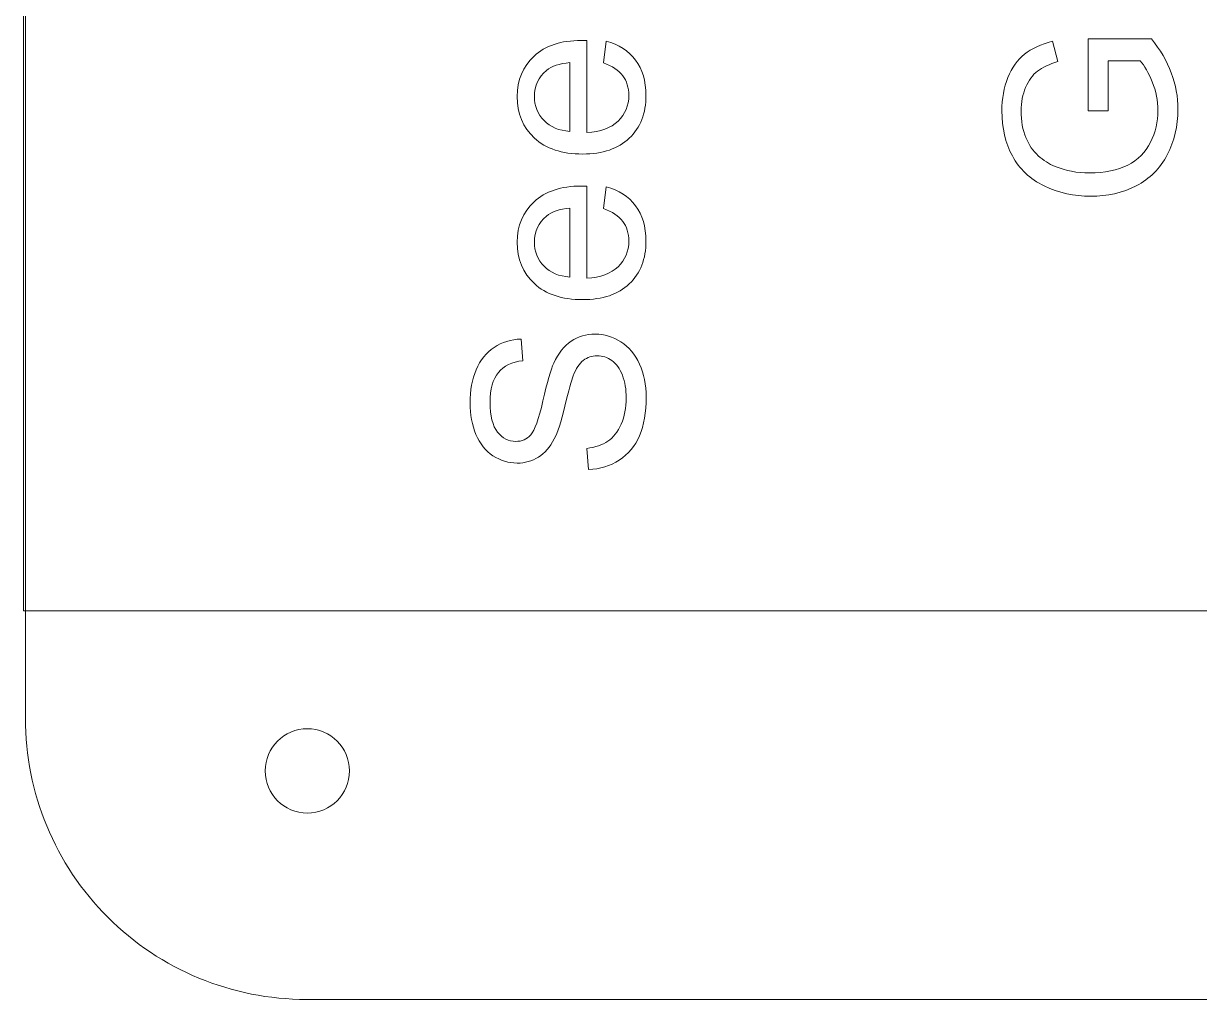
# Model space of a CAD drawing. Header units: millimetres. Extents: x 323 to 983, y 59 to 560.
# Drawn here: x 683 to 724.83, y 59.73 to 94.44 of the extents above; entities that cross this region are included whole.
import ezdxf

# ---------------------------------------------------------------- set-up
doc = ezdxf.new("R2010")
doc.units = ezdxf.units.MM
doc.header["$MEASUREMENT"] = 0
doc.layers.add('layer 1', color=7, linetype='Continuous')

msp = doc.modelspace()

# ---------------------------------------------------------------- linework, layer by layer
at = {"layer": 'layer 1', "color": 142, "lineweight": 9}
for points, knots in [([(693.0607, 559.7357), (693.0607, 559.7357), (973.0607, 559.7357), (973.0607, 559.7357), (973.0607, 559.7357), (975.7112, 559.7374), (978.2538, 558.6861), (980.1292, 556.8131), (980.1292, 556.8131), (982.0045, 554.9401), (983.0591, 552.3862), (983.0607, 549.7357), (983.0607, 549.7357), (983.0607, 549.7357), (983.0607, 69.7357), (983.0607, 69.7357), (983.0607, 69.7357), (983.0624, 67.0852), (982.0111, 64.5426), (980.1381, 62.6672), (980.1381, 62.6672), (978.2651, 60.7919), (975.7112, 59.7374), (973.0607, 59.7357), (973.0607, 59.7357), (973.0607, 59.7357), (693.0607, 59.7357), (693.0607, 59.7357), (693.0607, 59.7357), (690.4102, 59.734), (687.8677, 60.7853), (685.9923, 62.6583), (685.9923, 62.6583), (684.1169, 64.5313), (683.0624, 67.0852), (683.0607, 69.7357), (683.0607, 69.7357), (683.0607, 69.7357), (683.0607, 549.7357), (683.0607, 549.7357), (683.0607, 549.7357), (683.0591, 552.3862), (684.1104, 554.9288), (685.9833, 556.8041), (685.9833, 556.8041), (687.8563, 558.6795), (690.4102, 559.734), (693.0607, 559.7357)], [0, 0, 0, 0, 0.0833333, 0.0833333, 0.0833333, 0.0833333, 0.1666667, 0.1666667, 0.1666667, 0.1666667, 0.25, 0.25, 0.25, 0.25, 0.3333333, 0.3333333, 0.3333333, 0.3333333, 0.4166667, 0.4166667, 0.4166667, 0.4166667, 0.5, 0.5, 0.5, 0.5, 0.5833333, 0.5833333, 0.5833333, 0.5833333, 0.6666667, 0.6666667, 0.6666667, 0.6666667, 0.75, 0.75, 0.75, 0.75, 0.8333333, 0.8333333, 0.8333333, 0.8333333, 0.9166667, 0.9166667, 0.9166667, 0.9166667, 1, 1, 1, 1]), ([(693.0929, 69.3629), (692.2645, 69.3629), (691.5929, 68.6913), (691.5929, 67.8629), (691.5929, 67.8629), (691.5929, 67.0345), (692.2645, 66.3629), (693.0929, 66.3629), (693.0929, 66.3629), (693.9213, 66.3629), (694.5929, 67.0345), (694.5929, 67.8629), (694.5929, 67.8629), (694.5929, 68.6913), (693.9213, 69.3629), (693.0929, 69.3629)], [0, 0, 0, 0, 0.25, 0.25, 0.25, 0.25, 0.5, 0.5, 0.5, 0.5, 0.75, 0.75, 0.75, 0.75, 1, 1, 1, 1]), ([(693.0929, 69.3629), (692.2645, 69.3629), (691.5929, 68.6913), (691.5929, 67.8629), (691.5929, 67.8629), (691.5929, 67.0345), (692.2645, 66.3629), (693.0929, 66.3629), (693.0929, 66.3629), (693.9213, 66.3629), (694.5929, 67.0345), (694.5929, 67.8629), (694.5929, 67.8629), (694.5929, 68.6913), (693.9213, 69.3629), (693.0929, 69.3629)], [0, 0, 0, 0, 0.25, 0.25, 0.25, 0.25, 0.5, 0.5, 0.5, 0.5, 0.75, 0.75, 0.75, 0.75, 1, 1, 1, 1]), ([(693.0929, 69.3629), (692.2645, 69.3629), (691.5929, 68.6913), (691.5929, 67.8629), (691.5929, 67.8629), (691.5929, 67.0345), (692.2645, 66.3629), (693.0929, 66.3629), (693.0929, 66.3629), (693.9213, 66.3629), (694.5929, 67.0345), (694.5929, 67.8629), (694.5929, 67.8629), (694.5929, 68.6913), (693.9213, 69.3629), (693.0929, 69.3629)], [0, 0, 0, 0, 0.25, 0.25, 0.25, 0.25, 0.5, 0.5, 0.5, 0.5, 0.75, 0.75, 0.75, 0.75, 1, 1, 1, 1]), ([(693.0929, 69.3629), (692.2645, 69.3629), (691.5929, 68.6913), (691.5929, 67.8629), (691.5929, 67.8629), (691.5929, 67.0345), (692.2645, 66.3629), (693.0929, 66.3629), (693.0929, 66.3629), (693.9213, 66.3629), (694.5929, 67.0345), (694.5929, 67.8629), (694.5929, 67.8629), (694.5929, 68.6913), (693.9213, 69.3629), (693.0929, 69.3629)], [0, 0, 0, 0, 0.25, 0.25, 0.25, 0.25, 0.5, 0.5, 0.5, 0.5, 0.75, 0.75, 0.75, 0.75, 1, 1, 1, 1]), ([(693.0929, 69.3629), (692.2645, 69.3629), (691.5929, 68.6913), (691.5929, 67.8629), (691.5929, 67.8629), (691.5929, 67.0345), (692.2645, 66.3629), (693.0929, 66.3629), (693.0929, 66.3629), (693.9213, 66.3629), (694.5929, 67.0345), (694.5929, 67.8629), (694.5929, 67.8629), (694.5929, 68.6913), (693.9213, 69.3629), (693.0929, 69.3629)], [0, 0, 0, 0, 0.25, 0.25, 0.25, 0.25, 0.5, 0.5, 0.5, 0.5, 0.75, 0.75, 0.75, 0.75, 1, 1, 1, 1]), ([(693.0929, 69.3629), (692.2645, 69.3629), (691.5929, 68.6913), (691.5929, 67.8629), (691.5929, 67.8629), (691.5929, 67.0345), (692.2645, 66.3629), (693.0929, 66.3629), (693.0929, 66.3629), (693.9213, 66.3629), (694.5929, 67.0345), (694.5929, 67.8629), (694.5929, 67.8629), (694.5929, 68.6913), (693.9213, 69.3629), (693.0929, 69.3629)], [0, 0, 0, 0, 0.25, 0.25, 0.25, 0.25, 0.5, 0.5, 0.5, 0.5, 0.75, 0.75, 0.75, 0.75, 1, 1, 1, 1]), ([(693.0929, 69.3629), (692.2645, 69.3629), (691.5929, 68.6913), (691.5929, 67.8629), (691.5929, 67.8629), (691.5929, 67.0345), (692.2645, 66.3629), (693.0929, 66.3629), (693.0929, 66.3629), (693.9213, 66.3629), (694.5929, 67.0345), (694.5929, 67.8629), (694.5929, 67.8629), (694.5929, 68.6913), (693.9213, 69.3629), (693.0929, 69.3629)], [0, 0, 0, 0, 0.25, 0.25, 0.25, 0.25, 0.5, 0.5, 0.5, 0.5, 0.75, 0.75, 0.75, 0.75, 1, 1, 1, 1]), ([(693.0929, 69.3629), (692.2645, 69.3629), (691.5929, 68.6913), (691.5929, 67.8629), (691.5929, 67.8629), (691.5929, 67.0345), (692.2645, 66.3629), (693.0929, 66.3629), (693.0929, 66.3629), (693.9213, 66.3629), (694.5929, 67.0345), (694.5929, 67.8629), (694.5929, 67.8629), (694.5929, 68.6913), (693.9213, 69.3629), (693.0929, 69.3629)], [0, 0, 0, 0, 0.25, 0.25, 0.25, 0.25, 0.5, 0.5, 0.5, 0.5, 0.75, 0.75, 0.75, 0.75, 1, 1, 1, 1]), ([(693.0929, 69.3629), (692.2645, 69.3629), (691.5929, 68.6913), (691.5929, 67.8629), (691.5929, 67.8629), (691.5929, 67.0345), (692.2645, 66.3629), (693.0929, 66.3629), (693.0929, 66.3629), (693.9213, 66.3629), (694.5929, 67.0345), (694.5929, 67.8629), (694.5929, 67.8629), (694.5929, 68.6913), (693.9213, 69.3629), (693.0929, 69.3629)], [0, 0, 0, 0, 0.25, 0.25, 0.25, 0.25, 0.5, 0.5, 0.5, 0.5, 0.75, 0.75, 0.75, 0.75, 1, 1, 1, 1]), ([(693.0929, 69.3629), (692.2645, 69.3629), (691.5929, 68.6913), (691.5929, 67.8629), (691.5929, 67.8629), (691.5929, 67.0345), (692.2645, 66.3629), (693.0929, 66.3629), (693.0929, 66.3629), (693.9213, 66.3629), (694.5929, 67.0345), (694.5929, 67.8629), (694.5929, 67.8629), (694.5929, 68.6913), (693.9213, 69.3629), (693.0929, 69.3629)], [0, 0, 0, 0, 0.25, 0.25, 0.25, 0.25, 0.5, 0.5, 0.5, 0.5, 0.75, 0.75, 0.75, 0.75, 1, 1, 1, 1]), ([(693.0929, 69.3629), (692.2645, 69.3629), (691.5929, 68.6913), (691.5929, 67.8629), (691.5929, 67.8629), (691.5929, 67.0345), (692.2645, 66.3629), (693.0929, 66.3629), (693.0929, 66.3629), (693.9213, 66.3629), (694.5929, 67.0345), (694.5929, 67.8629), (694.5929, 67.8629), (694.5929, 68.6913), (693.9213, 69.3629), (693.0929, 69.3629)], [0, 0, 0, 0, 0.25, 0.25, 0.25, 0.25, 0.5, 0.5, 0.5, 0.5, 0.75, 0.75, 0.75, 0.75, 1, 1, 1, 1]), ([(693.0929, 69.3629), (692.2645, 69.3629), (691.5929, 68.6913), (691.5929, 67.8629), (691.5929, 67.8629), (691.5929, 67.0345), (692.2645, 66.3629), (693.0929, 66.3629), (693.0929, 66.3629), (693.9213, 66.3629), (694.5929, 67.0345), (694.5929, 67.8629), (694.5929, 67.8629), (694.5929, 68.6913), (693.9213, 69.3629), (693.0929, 69.3629)], [0, 0, 0, 0, 0.25, 0.25, 0.25, 0.25, 0.5, 0.5, 0.5, 0.5, 0.75, 0.75, 0.75, 0.75, 1, 1, 1, 1]), ([(693.0929, 69.3629), (692.2645, 69.3629), (691.5929, 68.6913), (691.5929, 67.8629), (691.5929, 67.8629), (691.5929, 67.0345), (692.2645, 66.3629), (693.0929, 66.3629), (693.0929, 66.3629), (693.9213, 66.3629), (694.5929, 67.0345), (694.5929, 67.8629), (694.5929, 67.8629), (694.5929, 68.6913), (693.9213, 69.3629), (693.0929, 69.3629)], [0, 0, 0, 0, 0.25, 0.25, 0.25, 0.25, 0.5, 0.5, 0.5, 0.5, 0.75, 0.75, 0.75, 0.75, 1, 1, 1, 1]), ([(693.0929, 69.3629), (692.2645, 69.3629), (691.5929, 68.6913), (691.5929, 67.8629), (691.5929, 67.8629), (691.5929, 67.0345), (692.2645, 66.3629), (693.0929, 66.3629), (693.0929, 66.3629), (693.9213, 66.3629), (694.5929, 67.0345), (694.5929, 67.8629), (694.5929, 67.8629), (694.5929, 68.6913), (693.9213, 69.3629), (693.0929, 69.3629)], [0, 0, 0, 0, 0.25, 0.25, 0.25, 0.25, 0.5, 0.5, 0.5, 0.5, 0.75, 0.75, 0.75, 0.75, 1, 1, 1, 1]), ([(693.0929, 69.3629), (692.2645, 69.3629), (691.5929, 68.6913), (691.5929, 67.8629), (691.5929, 67.8629), (691.5929, 67.0345), (692.2645, 66.3629), (693.0929, 66.3629), (693.0929, 66.3629), (693.9213, 66.3629), (694.5929, 67.0345), (694.5929, 67.8629), (694.5929, 67.8629), (694.5929, 68.6913), (693.9213, 69.3629), (693.0929, 69.3629)], [0, 0, 0, 0, 0.25, 0.25, 0.25, 0.25, 0.5, 0.5, 0.5, 0.5, 0.75, 0.75, 0.75, 0.75, 1, 1, 1, 1]), ([(693.0929, 69.3629), (692.2645, 69.3629), (691.5929, 68.6913), (691.5929, 67.8629), (691.5929, 67.8629), (691.5929, 67.0345), (692.2645, 66.3629), (693.0929, 66.3629), (693.0929, 66.3629), (693.9213, 66.3629), (694.5929, 67.0345), (694.5929, 67.8629), (694.5929, 67.8629), (694.5929, 68.6913), (693.9213, 69.3629), (693.0929, 69.3629)], [0, 0, 0, 0, 0.25, 0.25, 0.25, 0.25, 0.5, 0.5, 0.5, 0.5, 0.75, 0.75, 0.75, 0.75, 1, 1, 1, 1]), ([(693.0929, 69.3629), (692.2645, 69.3629), (691.5929, 68.6913), (691.5929, 67.8629), (691.5929, 67.8629), (691.5929, 67.0345), (692.2645, 66.3629), (693.0929, 66.3629), (693.0929, 66.3629), (693.9213, 66.3629), (694.5929, 67.0345), (694.5929, 67.8629), (694.5929, 67.8629), (694.5929, 68.6913), (693.9213, 69.3629), (693.0929, 69.3629)], [0, 0, 0, 0, 0.25, 0.25, 0.25, 0.25, 0.5, 0.5, 0.5, 0.5, 0.75, 0.75, 0.75, 0.75, 1, 1, 1, 1]), ([(693.0929, 69.3629), (692.2645, 69.3629), (691.5929, 68.6913), (691.5929, 67.8629), (691.5929, 67.8629), (691.5929, 67.0345), (692.2645, 66.3629), (693.0929, 66.3629), (693.0929, 66.3629), (693.9213, 66.3629), (694.5929, 67.0345), (694.5929, 67.8629), (694.5929, 67.8629), (694.5929, 68.6913), (693.9213, 69.3629), (693.0929, 69.3629)], [0, 0, 0, 0, 0.25, 0.25, 0.25, 0.25, 0.5, 0.5, 0.5, 0.5, 0.75, 0.75, 0.75, 0.75, 1, 1, 1, 1]), ([(693.0929, 69.3629), (692.2645, 69.3629), (691.5929, 68.6913), (691.5929, 67.8629), (691.5929, 67.8629), (691.5929, 67.0345), (692.2645, 66.3629), (693.0929, 66.3629), (693.0929, 66.3629), (693.9213, 66.3629), (694.5929, 67.0345), (694.5929, 67.8629), (694.5929, 67.8629), (694.5929, 68.6913), (693.9213, 69.3629), (693.0929, 69.3629)], [0, 0, 0, 0, 0.25, 0.25, 0.25, 0.25, 0.5, 0.5, 0.5, 0.5, 0.75, 0.75, 0.75, 0.75, 1, 1, 1, 1]), ([(693.0929, 69.3629), (692.2645, 69.3629), (691.5929, 68.6913), (691.5929, 67.8629), (691.5929, 67.8629), (691.5929, 67.0345), (692.2645, 66.3629), (693.0929, 66.3629), (693.0929, 66.3629), (693.9213, 66.3629), (694.5929, 67.0345), (694.5929, 67.8629), (694.5929, 67.8629), (694.5929, 68.6913), (693.9213, 69.3629), (693.0929, 69.3629)], [0, 0, 0, 0, 0.25, 0.25, 0.25, 0.25, 0.5, 0.5, 0.5, 0.5, 0.75, 0.75, 0.75, 0.75, 1, 1, 1, 1]), ([(693.0929, 69.3629), (692.2645, 69.3629), (691.5929, 68.6913), (691.5929, 67.8629), (691.5929, 67.8629), (691.5929, 67.0345), (692.2645, 66.3629), (693.0929, 66.3629), (693.0929, 66.3629), (693.9213, 66.3629), (694.5929, 67.0345), (694.5929, 67.8629), (694.5929, 67.8629), (694.5929, 68.6913), (693.9213, 69.3629), (693.0929, 69.3629)], [0, 0, 0, 0, 0.25, 0.25, 0.25, 0.25, 0.5, 0.5, 0.5, 0.5, 0.75, 0.75, 0.75, 0.75, 1, 1, 1, 1])]:
    msp.add_open_spline(points, degree=3, knots=knots, dxfattribs=at)
at = {"layer": 'layer 1', "color": 22, "lineweight": 9}
for points, knots in [([(682.9959, 73.559), (682.9959, 73.559), (749.1958, 73.559), (749.1958, 73.559), (749.1958, 73.559), (749.1958, 73.559), (749.1957, 76.1143), (749.1957, 76.1143), (749.1957, 76.1143), (749.1957, 76.1143), (751.6928, 78.949), (751.6928, 78.949), (751.6928, 78.949), (751.6928, 78.949), (751.6928, 111.5689), (751.6928, 111.5689), (751.6928, 111.5689), (751.6928, 111.5689), (750.0172, 114.4188), (750.0172, 114.4188), (750.0172, 114.4188), (750.0172, 114.4188), (750.0172, 127.2589), (750.0172, 127.2589), (750.0172, 127.2589), (750.0172, 127.2589), (682.9959, 127.2589), (682.9959, 127.2589), (682.9959, 127.2589), (682.9959, 127.2589), (682.9959, 73.559), (682.9959, 73.559)], [0, 0, 0, 0, 0.125, 0.125, 0.125, 0.125, 0.25, 0.25, 0.25, 0.25, 0.375, 0.375, 0.375, 0.375, 0.5, 0.5, 0.5, 0.5, 0.625, 0.625, 0.625, 0.625, 0.75, 0.75, 0.75, 0.75, 0.875, 0.875, 0.875, 0.875, 1, 1, 1, 1]), ([(703.6242, 93.0424), (703.6242, 93.0424), (703.7258, 93.8129), (703.7258, 93.8129), (703.7258, 93.8129), (704.1731, 93.6929), (704.5217, 93.4686), (704.7686, 93.1412), (704.7686, 93.1412), (705.0156, 92.8139), (705.1397, 92.3962), (705.1397, 91.8868), (705.1397, 91.8868), (705.1397, 91.2463), (704.9422, 90.7383), (704.5471, 90.3629), (704.5471, 90.3629), (704.1534, 89.9875), (703.5988, 89.8), (702.8862, 89.8), (702.8862, 89.8), (702.1496, 89.8), (701.5767, 89.989), (701.1703, 90.3685), (701.1703, 90.3685), (700.7624, 90.7481), (700.5592, 91.2406), (700.5592, 91.8459), (700.5592, 91.8459), (700.5592, 92.4315), (700.7582, 92.9099), (701.1576, 93.2809), (701.1576, 93.2809), (701.5569, 93.652), (702.1185, 93.8383), (702.8424, 93.8383), (702.8424, 93.8383), (702.8862, 93.8383), (702.9525, 93.8369), (703.04, 93.8341), (703.04, 93.8341), (703.04, 93.8341), (703.04, 90.5619), (703.04, 90.5619), (703.04, 90.5619), (703.5212, 90.5901), (703.8909, 90.7256), (704.1463, 90.9711), (704.1463, 90.9711), (704.4017, 91.2152), (704.5301, 91.5213), (704.5301, 91.8868), (704.5301, 91.8868), (704.5301, 92.1592), (704.4582, 92.392), (704.3142, 92.5839), (704.3142, 92.5839), (704.1703, 92.7772), (703.9403, 92.9296), (703.6242, 93.0424)], [0, 0, 0, 0, 0.0666667, 0.0666667, 0.0666667, 0.0666667, 0.1333333, 0.1333333, 0.1333333, 0.1333333, 0.2, 0.2, 0.2, 0.2, 0.2666667, 0.2666667, 0.2666667, 0.2666667, 0.3333333, 0.3333333, 0.3333333, 0.3333333, 0.4, 0.4, 0.4, 0.4, 0.4666667, 0.4666667, 0.4666667, 0.4666667, 0.5333333, 0.5333333, 0.5333333, 0.5333333, 0.6, 0.6, 0.6, 0.6, 0.6666667, 0.6666667, 0.6666667, 0.6666667, 0.7333333, 0.7333333, 0.7333333, 0.7333333, 0.8, 0.8, 0.8, 0.8, 0.8666667, 0.8666667, 0.8666667, 0.8666667, 0.9333333, 0.9333333, 0.9333333, 0.9333333, 1, 1, 1, 1]), ([(721.5849, 91.3358), (721.5849, 91.3358), (720.8737, 91.3358), (720.8737, 91.3358), (720.8737, 91.3358), (720.8737, 91.3358), (720.8737, 93.901), (720.8737, 93.901), (720.8737, 93.901), (720.8737, 93.901), (723.1202, 93.901), (723.1202, 93.901), (723.1202, 93.901), (723.4334, 93.5073), (723.6705, 93.1009), (723.8285, 92.6819), (723.8285, 92.6819), (723.9866, 92.2628), (724.0656, 91.8324), (724.0656, 91.3921), (724.0656, 91.3921), (724.0656, 90.7967), (723.9386, 90.2563), (723.6832, 89.7695), (723.6832, 89.7695), (723.4292, 89.2841), (723.0595, 88.9158), (722.5783, 88.6689), (722.5783, 88.6689), (722.0957, 88.4205), (721.5566, 88.2963), (720.9626, 88.2963), (720.9626, 88.2963), (720.3727, 88.2963), (719.8224, 88.4191), (719.3101, 88.666), (719.3101, 88.666), (718.7993, 88.913), (718.4197, 89.2672), (718.1728, 89.73), (718.1728, 89.73), (717.9244, 90.1928), (717.8002, 90.7262), (717.8002, 91.3301), (717.8002, 91.3301), (717.8002, 91.7675), (717.8708, 92.164), (718.0133, 92.5182), (718.0133, 92.5182), (718.1558, 92.8724), (718.3534, 93.1503), (718.606, 93.3507), (718.606, 93.3507), (718.86, 93.5524), (719.1916, 93.7048), (719.5994, 93.8093), (719.5994, 93.8093), (719.5994, 93.8093), (719.797, 93.0854), (719.797, 93.0854), (719.797, 93.0854), (719.4893, 92.9936), (719.2466, 92.8809), (719.0688, 92.7468), (719.0688, 92.7468), (718.8924, 92.6113), (718.7513, 92.4194), (718.6455, 92.1682), (718.6455, 92.1682), (718.5397, 91.9185), (718.486, 91.6405), (718.486, 91.3344), (718.486, 91.3344), (718.486, 90.9689), (718.5425, 90.6528), (718.654, 90.3847), (718.654, 90.3847), (718.7654, 90.118), (718.9122, 89.9035), (719.0956, 89.7385), (719.0956, 89.7385), (719.2777, 89.5748), (719.4781, 89.4478), (719.6954, 89.3575), (719.6954, 89.3575), (720.0721, 89.2037), (720.4785, 89.1261), (720.9174, 89.1261), (720.9174, 89.1261), (721.4593, 89.1261), (721.9122, 89.2192), (722.2777, 89.4041), (722.2777, 89.4041), (722.6418, 89.5903), (722.9127, 89.8612), (723.0891, 90.2154), (723.0891, 90.2154), (723.2655, 90.571), (723.3544, 90.9477), (723.3544, 91.3471), (723.3544, 91.3471), (723.3544, 91.6941), (723.2867, 92.0328), (723.1526, 92.363), (723.1526, 92.363), (723.0171, 92.6932), (722.8746, 92.9429), (722.7208, 93.1136), (722.7208, 93.1136), (722.7208, 93.1136), (721.5849, 93.1136), (721.5849, 93.1136), (721.5849, 93.1136), (721.5849, 93.1136), (721.5849, 91.3358), (721.5849, 91.3358)], [0, 0, 0, 0, 0.0344828, 0.0344828, 0.0344828, 0.0344828, 0.0689655, 0.0689655, 0.0689655, 0.0689655, 0.1034483, 0.1034483, 0.1034483, 0.1034483, 0.137931, 0.137931, 0.137931, 0.137931, 0.1724138, 0.1724138, 0.1724138, 0.1724138, 0.2068966, 0.2068966, 0.2068966, 0.2068966, 0.2413793, 0.2413793, 0.2413793, 0.2413793, 0.2758621, 0.2758621, 0.2758621, 0.2758621, 0.3103448, 0.3103448, 0.3103448, 0.3103448, 0.3448276, 0.3448276, 0.3448276, 0.3448276, 0.3793103, 0.3793103, 0.3793103, 0.3793103, 0.4137931, 0.4137931, 0.4137931, 0.4137931, 0.4482759, 0.4482759, 0.4482759, 0.4482759, 0.4827586, 0.4827586, 0.4827586, 0.4827586, 0.5172414, 0.5172414, 0.5172414, 0.5172414, 0.5517241, 0.5517241, 0.5517241, 0.5517241, 0.5862069, 0.5862069, 0.5862069, 0.5862069, 0.6206897, 0.6206897, 0.6206897, 0.6206897, 0.6551724, 0.6551724, 0.6551724, 0.6551724, 0.6896552, 0.6896552, 0.6896552, 0.6896552, 0.7241379, 0.7241379, 0.7241379, 0.7241379, 0.7586207, 0.7586207, 0.7586207, 0.7586207, 0.7931034, 0.7931034, 0.7931034, 0.7931034, 0.8275862, 0.8275862, 0.8275862, 0.8275862, 0.862069, 0.862069, 0.862069, 0.862069, 0.8965517, 0.8965517, 0.8965517, 0.8965517, 0.9310345, 0.9310345, 0.9310345, 0.9310345, 0.9655172, 0.9655172, 0.9655172, 0.9655172, 1, 1, 1, 1]), ([(702.4304, 90.6042), (702.4304, 90.6042), (702.4304, 93.0509), (702.4304, 93.0509), (702.4304, 93.0509), (702.0607, 93.0184), (701.7841, 92.924), (701.5992, 92.7702), (701.5992, 92.7702), (701.3128, 92.5345), (701.1689, 92.2269), (701.1689, 91.8501), (701.1689, 91.8501), (701.1689, 91.5086), (701.2832, 91.2223), (701.5118, 90.9894), (701.5118, 90.9894), (701.7404, 90.758), (702.0466, 90.6296), (702.4304, 90.6042)], [0, 0, 0, 0, 0.2, 0.2, 0.2, 0.2, 0.4, 0.4, 0.4, 0.4, 0.6, 0.6, 0.6, 0.6, 0.8, 0.8, 0.8, 0.8, 1, 1, 1, 1]), ([(703.6242, 87.8634), (703.6242, 87.8634), (703.7258, 88.6338), (703.7258, 88.6338), (703.7258, 88.6338), (704.1731, 88.5138), (704.5217, 88.2895), (704.7686, 87.9622), (704.7686, 87.9622), (705.0156, 87.6348), (705.1397, 87.2171), (705.1397, 86.7078), (705.1397, 86.7078), (705.1397, 86.0672), (704.9422, 85.5592), (704.5471, 85.1838), (704.5471, 85.1838), (704.1534, 84.8085), (703.5988, 84.6209), (702.8862, 84.6209), (702.8862, 84.6209), (702.1496, 84.6209), (701.5767, 84.81), (701.1703, 85.1894), (701.1703, 85.1894), (700.7624, 85.569), (700.5592, 86.0615), (700.5592, 86.6669), (700.5592, 86.6669), (700.5592, 87.2524), (700.7582, 87.7308), (701.1576, 88.1019), (701.1576, 88.1019), (701.5569, 88.4729), (702.1185, 88.6592), (702.8424, 88.6592), (702.8424, 88.6592), (702.8862, 88.6592), (702.9525, 88.6578), (703.04, 88.655), (703.04, 88.655), (703.04, 88.655), (703.04, 85.3828), (703.04, 85.3828), (703.04, 85.3828), (703.5212, 85.411), (703.8909, 85.5465), (704.1463, 85.792), (704.1463, 85.792), (704.4017, 86.0361), (704.5301, 86.3423), (704.5301, 86.7078), (704.5301, 86.7078), (704.5301, 86.9801), (704.4582, 87.2129), (704.3142, 87.4048), (704.3142, 87.4048), (704.1703, 87.5981), (703.9403, 87.7505), (703.6242, 87.8634)], [0, 0, 0, 0, 0.0666667, 0.0666667, 0.0666667, 0.0666667, 0.1333333, 0.1333333, 0.1333333, 0.1333333, 0.2, 0.2, 0.2, 0.2, 0.2666667, 0.2666667, 0.2666667, 0.2666667, 0.3333333, 0.3333333, 0.3333333, 0.3333333, 0.4, 0.4, 0.4, 0.4, 0.4666667, 0.4666667, 0.4666667, 0.4666667, 0.5333333, 0.5333333, 0.5333333, 0.5333333, 0.6, 0.6, 0.6, 0.6, 0.6666667, 0.6666667, 0.6666667, 0.6666667, 0.7333333, 0.7333333, 0.7333333, 0.7333333, 0.8, 0.8, 0.8, 0.8, 0.8666667, 0.8666667, 0.8666667, 0.8666667, 0.9333333, 0.9333333, 0.9333333, 0.9333333, 1, 1, 1, 1]), ([(702.4304, 85.4251), (702.4304, 85.4251), (702.4304, 87.8719), (702.4304, 87.8719), (702.4304, 87.8719), (702.0607, 87.8394), (701.7841, 87.7449), (701.5992, 87.5911), (701.5992, 87.5911), (701.3128, 87.3554), (701.1689, 87.0478), (701.1689, 86.6711), (701.1689, 86.6711), (701.1689, 86.3296), (701.2832, 86.0432), (701.5118, 85.8103), (701.5118, 85.8103), (701.7404, 85.5789), (702.0466, 85.4505), (702.4304, 85.4251)], [0, 0, 0, 0, 0.2, 0.2, 0.2, 0.2, 0.4, 0.4, 0.4, 0.4, 0.6, 0.6, 0.6, 0.6, 0.8, 0.8, 0.8, 0.8, 1, 1, 1, 1]), ([(703.0993, 78.5797), (703.0993, 78.5797), (703.0315, 79.3331), (703.0315, 79.3331), (703.0315, 79.3331), (703.3363, 79.3684), (703.5861, 79.4516), (703.7822, 79.5829), (703.7822, 79.5829), (703.977, 79.7141), (704.135, 79.9173), (704.2564, 80.1925), (704.2564, 80.1925), (704.3763, 80.4676), (704.437, 80.778), (704.437, 81.1223), (704.437, 81.1223), (704.437, 81.4285), (704.3918, 81.698), (704.3001, 81.9323), (704.3001, 81.9323), (704.2084, 82.1664), (704.0828, 82.34), (703.9234, 82.4543), (703.9234, 82.4543), (703.7639, 82.5686), (703.5903, 82.6265), (703.4041, 82.6265), (703.4041, 82.6265), (703.215, 82.6265), (703.0499, 82.5714), (702.9073, 82.4614), (702.9073, 82.4614), (702.7662, 82.3513), (702.6477, 82.1692), (702.5503, 81.9153), (702.5503, 81.9153), (702.4882, 81.7531), (702.3895, 81.3932), (702.2554, 80.8358), (702.2554, 80.8358), (702.1214, 80.2786), (701.9958, 79.8891), (701.8772, 79.6661), (701.8772, 79.6661), (701.7248, 79.3768), (701.5357, 79.1624), (701.3114, 79.0212), (701.3114, 79.0212), (701.087, 78.8788), (700.8344, 78.8083), (700.5564, 78.8083), (700.5564, 78.8083), (700.2488, 78.8083), (699.9623, 78.8958), (699.6971, 79.0692), (699.6971, 79.0692), (699.4304, 79.2428), (699.2286, 79.4954), (699.0903, 79.8298), (699.0903, 79.8298), (698.952, 80.1628), (698.8828, 80.5339), (698.8828, 80.9417), (698.8828, 80.9417), (698.8828, 81.3904), (698.9548, 81.7869), (699.1002, 82.1297), (699.1002, 82.1297), (699.2441, 82.4726), (699.4572, 82.7365), (699.7394, 82.9214), (699.7394, 82.9214), (700.0202, 83.1062), (700.3391, 83.205), (700.6947, 83.2191), (700.6947, 83.2191), (700.6947, 83.2191), (700.754, 82.4487), (700.754, 82.4487), (700.754, 82.4487), (700.3716, 82.4077), (700.0823, 82.268), (699.8876, 82.0296), (699.8876, 82.0296), (699.6914, 81.7912), (699.594, 81.4384), (699.594, 80.9727), (699.594, 80.9727), (699.594, 80.4873), (699.6829, 80.1332), (699.8607, 79.9117), (699.8607, 79.9117), (700.0385, 79.6901), (700.253, 79.5786), (700.5042, 79.5786), (700.5042, 79.5786), (700.7215, 79.5786), (700.9007, 79.6577), (701.0419, 79.8143), (701.0419, 79.8143), (701.1816, 79.9695), (701.3269, 80.3717), (701.4737, 81.0235), (701.4737, 81.0235), (701.6218, 81.6755), (701.7502, 82.1227), (701.8603, 82.3654), (701.8603, 82.3654), (702.0226, 82.7168), (702.2272, 82.9778), (702.477, 83.1457), (702.477, 83.1457), (702.7253, 83.3137), (703.0118, 83.3969), (703.3363, 83.3969), (703.3363, 83.3969), (703.6595, 83.3969), (703.9615, 83.3052), (704.2465, 83.1203), (704.2465, 83.1203), (704.5315, 82.9355), (704.7531, 82.6716), (704.9111, 82.3259), (704.9111, 82.3259), (705.0692, 81.9803), (705.1482, 81.5922), (705.1482, 81.159), (705.1482, 81.159), (705.1482, 80.6115), (705.0678, 80.153), (704.9083, 79.7833), (704.9083, 79.7833), (704.7489, 79.4121), (704.509, 79.1228), (704.1872, 78.9127), (704.1872, 78.9127), (703.8669, 78.701), (703.5042, 78.591), (703.0993, 78.5797)], [0, 0, 0, 0, 0.0285714, 0.0285714, 0.0285714, 0.0285714, 0.0571429, 0.0571429, 0.0571429, 0.0571429, 0.0857143, 0.0857143, 0.0857143, 0.0857143, 0.1142857, 0.1142857, 0.1142857, 0.1142857, 0.1428571, 0.1428571, 0.1428571, 0.1428571, 0.1714286, 0.1714286, 0.1714286, 0.1714286, 0.2, 0.2, 0.2, 0.2, 0.2285714, 0.2285714, 0.2285714, 0.2285714, 0.2571429, 0.2571429, 0.2571429, 0.2571429, 0.2857143, 0.2857143, 0.2857143, 0.2857143, 0.3142857, 0.3142857, 0.3142857, 0.3142857, 0.3428571, 0.3428571, 0.3428571, 0.3428571, 0.3714286, 0.3714286, 0.3714286, 0.3714286, 0.4, 0.4, 0.4, 0.4, 0.4285714, 0.4285714, 0.4285714, 0.4285714, 0.4571429, 0.4571429, 0.4571429, 0.4571429, 0.4857143, 0.4857143, 0.4857143, 0.4857143, 0.5142857, 0.5142857, 0.5142857, 0.5142857, 0.5428571, 0.5428571, 0.5428571, 0.5428571, 0.5714286, 0.5714286, 0.5714286, 0.5714286, 0.6, 0.6, 0.6, 0.6, 0.6285714, 0.6285714, 0.6285714, 0.6285714, 0.6571429, 0.6571429, 0.6571429, 0.6571429, 0.6857143, 0.6857143, 0.6857143, 0.6857143, 0.7142857, 0.7142857, 0.7142857, 0.7142857, 0.7428571, 0.7428571, 0.7428571, 0.7428571, 0.7714286, 0.7714286, 0.7714286, 0.7714286, 0.8, 0.8, 0.8, 0.8, 0.8285714, 0.8285714, 0.8285714, 0.8285714, 0.8571429, 0.8571429, 0.8571429, 0.8571429, 0.8857143, 0.8857143, 0.8857143, 0.8857143, 0.9142857, 0.9142857, 0.9142857, 0.9142857, 0.9428571, 0.9428571, 0.9428571, 0.9428571, 0.9714286, 0.9714286, 0.9714286, 0.9714286, 1, 1, 1, 1])]:
    msp.add_open_spline(points, degree=3, knots=knots, dxfattribs=at)
at = {"layer": 'layer 1', "color": 142, "lineweight": 9}
for points in [[(693.0929, 69.3629), (693.0929, 69.3629), (693.0929, 69.3629), (693.0929, 69.3629)], [(693.0929, 69.3629), (693.0929, 69.3629), (693.0929, 69.3629), (693.0929, 69.3629)], [(691.5929, 67.8629), (691.5929, 67.8629), (691.5929, 67.8629), (691.5929, 67.8629)], [(694.5929, 67.8629), (694.5929, 67.8629), (694.5929, 67.8629), (694.5929, 67.8629)], [(693.0929, 66.3629), (693.0929, 66.3629), (693.0929, 66.3629), (693.0929, 66.3629)]]:
    msp.add_open_spline(points, degree=3, dxfattribs=at)

doc.saveas('drawing.dxf')
